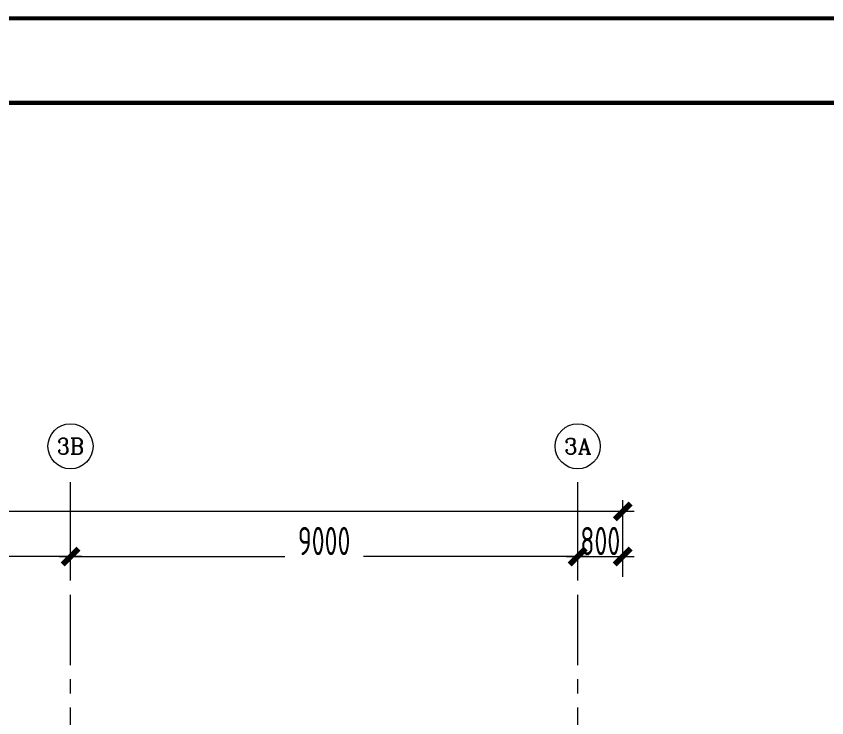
# Model space of a CAD drawing. Extents: x -1201378 to 2367219, y -619313 to 244905.
# Drawn here: x 2006278 to 2020662, y -182361 to -169915 of the extents above; entities that cross this region are included whole.
import ezdxf
from ezdxf.enums import TextEntityAlignment as Align

# ---------------------------------------------------------------- set-up
doc = ezdxf.new("R2010")
doc.units = 0
doc.header["$LTSCALE"] = 1000
doc.linetypes.add('CENTER', pattern=[2, 1.25, -0.25, 0.25, -0.25])
doc.layers.get('0').update_dxf_attribs({"linetype": 'CONTINUOUS'})
doc.layers.get('Defpoints').update_dxf_attribs({"linetype": 'CONTINUOUS'})
doc.layers.add('0-cxFrame', color=155, linetype='CONTINUOUS')
for name, color, linetype, lineweight in [('0-cxText', 131, 'CONTINUOUS', 25), ('S-axis', 111, 'CONTINUOUS', 0), ('S-dote', 5, 'CENTER', 0)]:
    doc.layers.add(name, color=color, linetype=linetype, lineweight=lineweight)
doc.styles.add('_TCH_AXIS', font='COMPLEX', dxfattribs={"bigfont": 'GBCBIG'})
doc.styles.add('cx_tuming', font='simhei.ttf')
doc.styles.add('cx_tuqian1', font='')
doc.styles.add('TSSD_Dimension', font='tssdeng.shx', dxfattribs={"width": 0.7, "bigfont": 'hztxt.shx'})
doc.styles.add('黑体', font='simhei.ttf', dxfattribs={"width": 0.8})
doc.styles.get('cx_tuqian1').set_extended_font_data('SimSun')
doc.dimstyles.new('TSSD_200_200', dxfattribs={"dimtxt": 500, "dimasz": 200, "dimexe": 200, "dimexo": 500, "dimgap": 200, "dimtad": 1, "dimdec": 0, "dimzin": 0, "dimdsep": 46, "dimtxsty": 'TSSD_Dimension', "dimblk": 'ARCHTICK', "dimcen": 0, "dimdle": 200, "dimclrt": 7, "dimadec": 0, "dimazin": 0, "dimtfac": 1, "dimtdec": 0, "dimtix": 1, "dimtmove": 2, "dimatfit": 3, "dimfxl": 1, "dimtolj": 1, "dimtzin": 0, "dimarcsym": 0})

# ---------------------------------------------------------------- blocks, each defined once
blk = doc.blocks.new('_ArchTick')
at = {"color": 0, "linetype": 'ByBlock', "const_width": 0.5}
blk.add_lwpolyline([(-0.707, -0.707), (0.707, 0.707)], dxfattribs=at)
blk = doc.blocks.new('*D480')
at = {"layer": 'Defpoints', "color": 0, "transparency": 16777216}
for p in [(-92758, -279500), (-101758, -280358), (-92758, -280358)]:
    blk.add_point(p, dxfattribs=at)
at = {"layer": 'S-axis', "color": 0, "lineweight": -2, "transparency": 16777216}
for p, q in [((-101758, -279858), (-101758, -279300)), ((-92758, -279858), (-92758, -279300)), ((-101958, -279500), (-97957, -279500)), ((-92558, -279500), (-96560, -279500))]:
    blk.add_line(p, q, dxfattribs=at)
at = {"layer": 'S-axis', "color": 0, "lineweight": -2, "transparency": 16777216, "xscale": 200, "yscale": 200, "zscale": 200, "rotation": 180}
blk.add_blockref('_ArchTick', (-101758, -279500), dxfattribs=at)
at = {"layer": 'S-axis', "color": 0, "lineweight": -2, "transparency": 16777216, "xscale": 200, "yscale": 200, "zscale": 200}
blk.add_blockref('_ArchTick', (-92758, -279500), dxfattribs=at)
at = {"layer": 'S-axis', "color": 7, "transparency": 16777216, "insert": (-97258, -279225), "char_height": 500, "attachment_point": 5, "style": 'TSSD_Dimension'}
blk.add_mtext('\\A1;9000', dxfattribs=at)
blk = doc.blocks.new('*D481')
at = {"layer": 'Defpoints', "color": 0, "transparency": 16777216}
for p in [(-83758, -279500), (-92758, -280358), (-83758, -280358)]:
    blk.add_point(p, dxfattribs=at)
at = {"layer": 'S-axis', "color": 0, "lineweight": -2, "transparency": 16777216}
for p, q in [((-92758, -279858), (-92758, -279300)), ((-83758, -279858), (-83758, -279300)), ((-92958, -279500), (-88957, -279500)), ((-83558, -279500), (-87560, -279500))]:
    blk.add_line(p, q, dxfattribs=at)
at = {"layer": 'S-axis', "color": 0, "lineweight": -2, "transparency": 16777216, "xscale": 200, "yscale": 200, "zscale": 200, "rotation": 180}
blk.add_blockref('_ArchTick', (-92758, -279500), dxfattribs=at)
at = {"layer": 'S-axis', "color": 0, "lineweight": -2, "transparency": 16777216, "xscale": 200, "yscale": 200, "zscale": 200}
blk.add_blockref('_ArchTick', (-83758, -279500), dxfattribs=at)
at = {"layer": 'S-axis', "color": 7, "transparency": 16777216, "insert": (-88258, -279225), "char_height": 500, "attachment_point": 5, "style": 'TSSD_Dimension'}
blk.add_mtext('\\A1;9000', dxfattribs=at)
blk = doc.blocks.new('*D482')
at = {"layer": 'Defpoints', "color": 0, "transparency": 16777216}
for p in [(-82958, -279500), (-83758, -280358), (-82958, -280358)]:
    blk.add_point(p, dxfattribs=at)
at = {"layer": 'S-axis', "color": 0, "lineweight": -2, "transparency": 16777216}
for p, q in [((-83758, -279858), (-83758, -279300)), ((-82958, -279858), (-82958, -279300)), ((-83958, -279500), (-82758, -279500))]:
    blk.add_line(p, q, dxfattribs=at)
at = {"layer": 'S-axis', "color": 0, "lineweight": -2, "transparency": 16777216, "xscale": 200, "yscale": 200, "zscale": 200, "rotation": 180}
blk.add_blockref('_ArchTick', (-83758, -279500), dxfattribs=at)
at = {"layer": 'S-axis', "color": 0, "lineweight": -2, "transparency": 16777216, "xscale": 200, "yscale": 200, "zscale": 200}
blk.add_blockref('_ArchTick', (-82958, -279500), dxfattribs=at)
at = {"layer": 'S-axis', "color": 7, "transparency": 16777216, "insert": (-83358, -279225), "char_height": 500, "attachment_point": 5, "style": 'TSSD_Dimension'}
blk.add_mtext('\\A1;800', dxfattribs=at)
blk = doc.blocks.new('*D483')
at = {"layer": 'Defpoints', "color": 0, "transparency": 16777216}
for p in [(-82958, -278700), (-268658, -280258), (-82958, -280258)]:
    blk.add_point(p, dxfattribs=at)
at = {"layer": 'S-axis', "color": 0, "lineweight": -2, "transparency": 16777216}
for p, q in [((-268658, -279758), (-268658, -278500)), ((-82958, -279758), (-82958, -278500)), ((-268858, -278700), (-176749, -278700)), ((-82758, -278700), (-174868, -278700))]:
    blk.add_line(p, q, dxfattribs=at)
at = {"layer": 'S-axis', "color": 0, "lineweight": -2, "transparency": 16777216, "xscale": 200, "yscale": 200, "zscale": 200, "rotation": 180}
blk.add_blockref('_ArchTick', (-268658, -278700), dxfattribs=at)
at = {"layer": 'S-axis', "color": 0, "lineweight": -2, "transparency": 16777216, "xscale": 200, "yscale": 200, "zscale": 200}
blk.add_blockref('_ArchTick', (-82958, -278700), dxfattribs=at)
at = {"layer": 'S-axis', "color": 7, "transparency": 16777216, "insert": (-175808, -278425), "char_height": 500, "attachment_point": 5, "style": 'TSSD_Dimension'}
blk.add_mtext('\\A1;185700', dxfattribs=at)
blk = doc.blocks.new('TK22.A0 L(Dragon)')
at = {"layer": '0-cxFrame', "color": 7, "const_width": 0.5}
blk.add_lwpolyline([(0, 0), (-1486, 0), (-1486, 841), (0, 841)], close=True, dxfattribs=at)
at = {"layer": '0-cxFrame', "const_width": 0.5}
blk.add_lwpolyline([(-80, 10), (-1466, 10), (-1466, 831), (-80, 831)], close=True, dxfattribs=at)
at = {"style": '黑体', "flags": 4}
blk.add_attdef('图幅', text='', height=3.3, dxfattribs=at).set_placement((-40, 3), align=Align.RIGHT)
at = {"layer": '0-cxText', "flags": 4}
for tag, height, style, p in [('建设单位', 3.5, 'cx_tuming', (-45, 240)), ('项目名称', 3.5, 'cx_tuming', (-45, 210)), ('子项名称', 3.5, 'cx_tuming', (-45, 180)), ('工程编号', 3.3, 'cx_tuqian1', (-35, 165)), ('图名1', 3.5, 'cx_tuming', (-45, 87)), ('图名2', 3.5, 'cx_tuming', (-45, 79)), ('图名3', 3.5, 'cx_tuming', (-45, 71)), ('出图日期', 3.3, 'cx_tuqian1', (-39, 60)), ('专业', 3.3, 'cx_tuqian1', (-55, 52)), ('版次', 3.3, 'cx_tuqian1', (-20, 44)), ('图号', 3.3, 'cx_tuqian1', (-55, 44))]:
    blk.add_attdef(tag, text='', height=height, dxfattribs=dict(at, style=style)).set_placement(p, align=Align.MIDDLE)
at = {"layer": 'Defpoints', "color": 6, "flags": 4}
for tag, height, style, p in [('tufu', 3.3, '黑体', (-12, 12)), ('dwfname', 4, 'cx_tuqian1', (-80, 3))]:
    blk.add_attdef(tag, text='', height=height, dxfattribs=dict(at, style=style)).set_placement(p, align=Align.RIGHT)
blk = doc.blocks.new('3#轴网')
at = {"layer": 'S-axis'}
for centre in [(-92758.5, -277544.2), (-83758.5, -277544.2)]:
    blk.add_circle(centre, 400, dxfattribs=at)
at = {"layer": 'S-dote'}
for p, q in [((-92758.5, -363428.2), (-92758.5, -277944.2)), ((-83758.5, -363428.2), (-83758.5, -277944.2))]:
    blk.add_line(p, q, dxfattribs=at)
at = {"layer": 'S-axis', "style": '_TCH_AXIS'}
for s, height, p, p2 in [('3B', 282.17, (-93000.3, -277685.3), (-92516.6, -277685.3)), ('3A', 276.42, (-84002, -277682.4), (-83515, -277682.4))]:
    blk.add_text(s, height=height, dxfattribs=at).set_placement(p, p2, align=Align.FIT)
at = {"layer": 'S-axis'}
for base, p1, p2, picture, middle in [((-82958.5, -278700.4), (-268658.5, -280258.4), (-82958.5, -280258.4), '*D483', (-175808.5, -278425.4)), ((-92758.5, -279500.4), (-101758.5, -280358.4), (-92758.5, -280358.4), '*D480', (-97258.5, -279225.4)), ((-83758.5, -279500.4), (-92758.5, -280358.4), (-83758.5, -280358.4), '*D481', (-88258.5, -279225.4)), ((-82958.5, -279500.4), (-83758.5, -280358.4), (-82958.5, -280358.4), '*D482', (-83358.5, -279225.4))]:
    dim = blk.add_linear_dim(base=base, p1=p1, p2=p2, angle=0, dimstyle='TSSD_200_200', dxfattribs=at)
    dim.commit()
    dim.dimension.update_dxf_attribs({"geometry": picture, "text_midpoint": middle, "dimtype": 161})

msp = doc.modelspace()

# ---------------------------------------------------------------- block references
at = {"layer": '0-cxFrame', "xscale": 150, "yscale": 150, "zscale": 150}
msp.add_blockref('TK22.A0 L(Dragon)', (2035008.3, -296102.2), dxfattribs=at)
at = {"layer": 'S-axis'}
msp.add_blockref('3#轴网', (2100000, 100000), dxfattribs=at)

doc.saveas('drawing.dxf')
